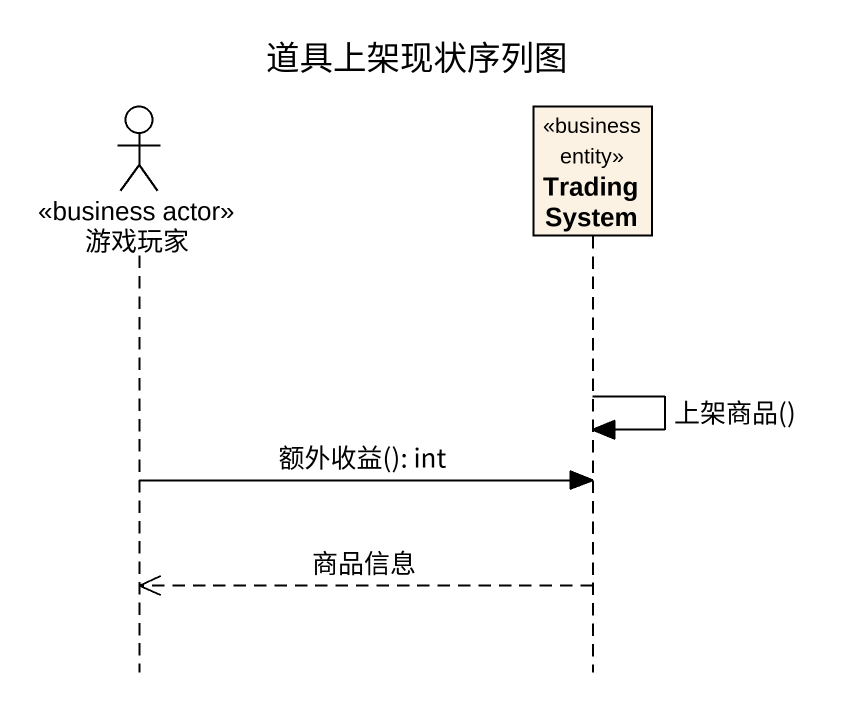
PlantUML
@startuml
title 道具上架现状序列图
hide footbox
actor 游戏玩家 <<business actor>>
participant TradingSystem <<business entity>>

TradingSystem -> TradingSystem : 上架商品()
游戏玩家 -> TradingSystem : 额外收益(): int
TradingSystem -->> 游戏玩家 : 商品信息
@enduml
